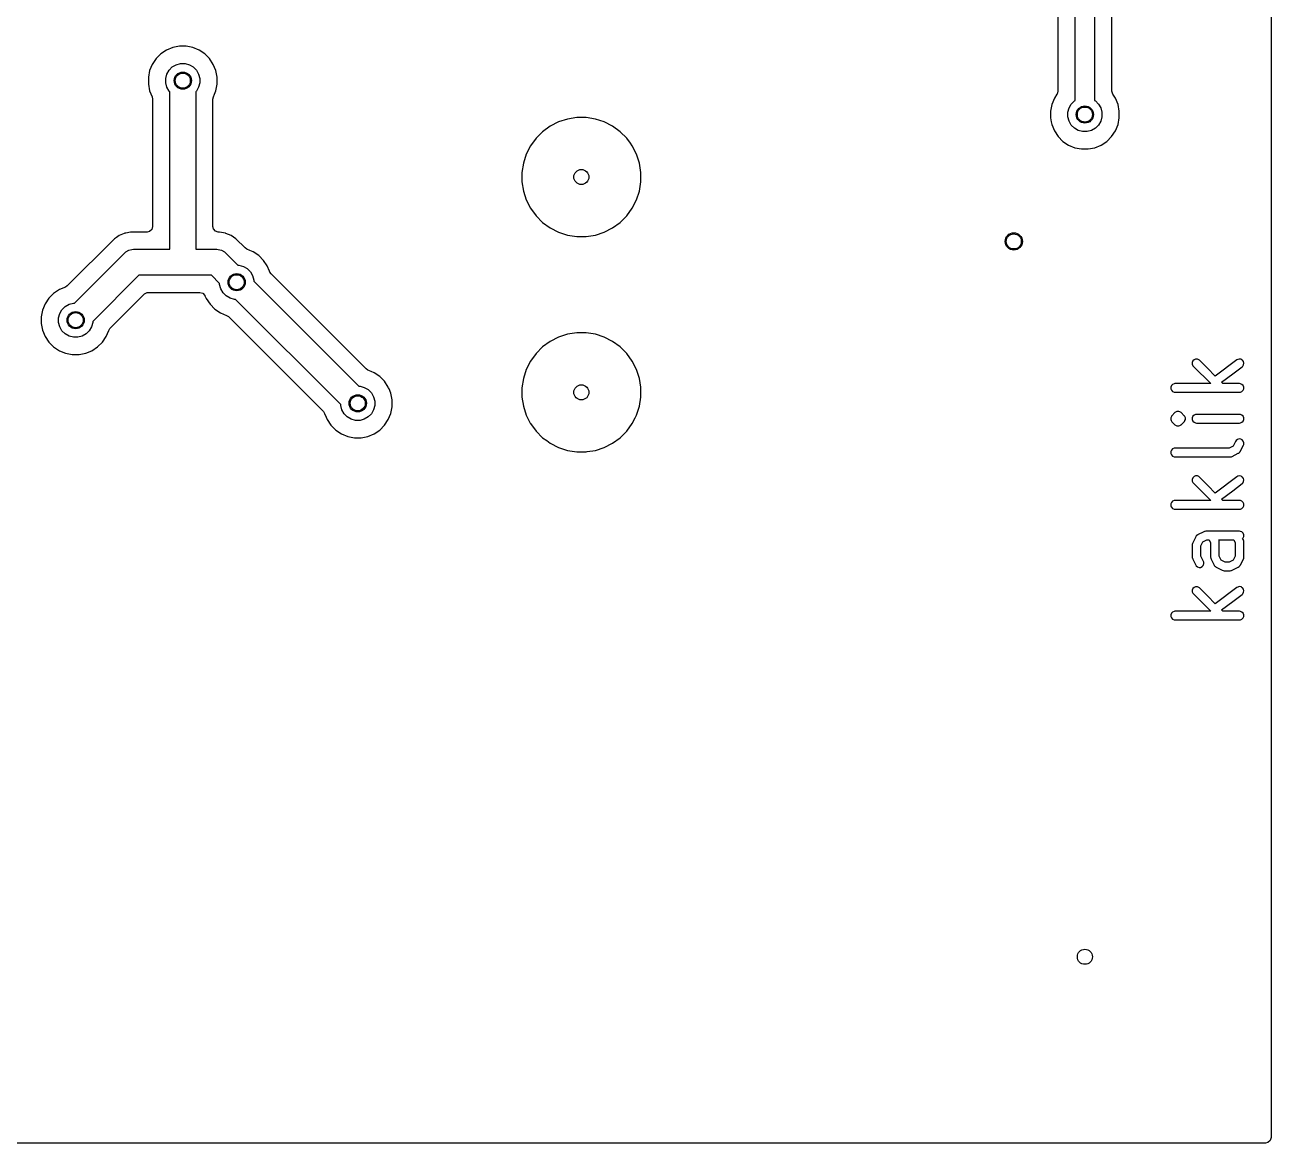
# Model space of a CAD drawing. Header units: inches. Extents: x 0.23 to 2.97, y 0.23 to 2.17.
# Drawn here: x 1.831 to 2.97, y 0.23 to 1.252 of the extents above; entities that cross this region are included whole.
import ezdxf

# ---------------------------------------------------------------- set-up
doc = ezdxf.new("R2010")
doc.units = ezdxf.units.IN
doc.header["$MEASUREMENT"] = 0
doc.layers.add('BLACK', color=250, linetype='CONTINUOUS')

msp = doc.modelspace()

# ---------------------------------------------------------------- linework, layer by layer
at = {"layer": 'BLACK', "linetype": 'CONTINUOUS'}
for p, q in [((2.9703, 2.1653), (2.9703, 0.2347)), ((2.7754, 1.6427), (2.7754, 1.1914)), ((2.7911, 1.1829), (2.7911, 1.5)), ((2.8089, 1.5), (2.8089, 1.1829)), ((2.8246, 1.1914), (2.8246, 1.3771)), ((1.9658, 1.2313), (1.9601, 1.2289)), ((1.9719, 1.2325), (1.9658, 1.2313)), ((1.9658, 1.2313), (1.9658, 1.2313)), ((1.9781, 1.2325), (1.9719, 1.2325)), ((1.9719, 1.2325), (1.9719, 1.2325)), ((1.9842, 1.2313), (1.9781, 1.2325)), ((1.9781, 1.2325), (1.9781, 1.2325)), ((1.9899, 1.2289), (1.9842, 1.2313)), ((1.9505, 1.2211), (1.9471, 1.2159)), ((1.9549, 1.2255), (1.9505, 1.2211)), ((1.9505, 1.2211), (1.9505, 1.2211)), ((1.9601, 1.2289), (1.9549, 1.2255)), ((1.9549, 1.2255), (1.9549, 1.2255)), ((1.9951, 1.2255), (1.9899, 1.2289)), ((1.9995, 1.2211), (1.9951, 1.2255)), ((2.0029, 1.2159), (1.9995, 1.2211)), ((1.9447, 1.2102), (1.9435, 1.2041)), ((1.9471, 1.2159), (1.9447, 1.2102)), ((1.9447, 1.2102), (1.9447, 1.2102)), ((1.9605, 1.207), (1.9625, 1.2106)), ((1.9625, 1.2106), (1.9654, 1.2135)), ((1.9654, 1.2135), (1.969, 1.2155)), ((1.969, 1.2155), (1.9729, 1.2166)), ((1.9729, 1.2166), (1.9771, 1.2166)), ((1.9771, 1.2166), (1.981, 1.2155)), ((1.981, 1.2155), (1.9846, 1.2135)), ((1.9846, 1.2135), (1.9875, 1.2106)), ((1.9875, 1.2106), (1.9895, 1.207)), ((2.0053, 1.2102), (2.0029, 1.2159)), ((2.0065, 1.2041), (2.0053, 1.2102)), ((1.9435, 1.2041), (1.9435, 1.1979)), ((1.9435, 1.1979), (1.9447, 1.1918)), ((1.9594, 1.2031), (1.9605, 1.207)), ((1.9594, 1.1989), (1.9594, 1.2031)), ((1.9605, 1.195), (1.9594, 1.1989)), ((1.9895, 1.207), (1.9906, 1.2031)), ((1.9906, 1.1989), (1.9895, 1.195)), ((1.9906, 1.2031), (1.9906, 1.1989)), ((2.0053, 1.1918), (2.0065, 1.1979)), ((2.0065, 1.1979), (2.0065, 1.2041)), ((1.9447, 1.1918), (1.9447, 1.1918)), ((1.9447, 1.1918), (1.947, 1.1861)), ((1.947, 1.1861), (1.9474, 1.1842)), ((1.9625, 1.1914), (1.9605, 1.195)), ((1.9632, 1.1907), (1.9625, 1.1914)), ((1.9632, 1.0468), (1.9632, 1.1907)), ((1.9875, 1.1914), (1.9868, 1.1907)), ((1.9868, 1.1907), (1.9868, 1.0468)), ((1.9895, 1.195), (1.9875, 1.1914)), ((2.0026, 1.1842), (2.003, 1.1861)), ((2.003, 1.1861), (2.004, 1.1887)), ((2.004, 1.1887), (2.0053, 1.1918)), ((2.7745, 1.1886), (2.7721, 1.1849)), ((2.7746, 1.1887), (2.7745, 1.1886)), ((2.7754, 1.1914), (2.7746, 1.1887)), ((2.8246, 1.1913), (2.8246, 1.1914)), ((2.8255, 1.1886), (2.8246, 1.1913)), ((2.8279, 1.1849), (2.8255, 1.1886)), ((1.9474, 1.1842), (1.9474, 1.0675)), ((2.0026, 1.1171), (2.0026, 1.1842)), ((2.7697, 1.1792), (2.7685, 1.1731)), ((2.7721, 1.1849), (2.7697, 1.1792)), ((2.7697, 1.1792), (2.7697, 1.1792)), ((2.7844, 1.1721), (2.7855, 1.176)), ((2.7855, 1.176), (2.7875, 1.1796)), ((2.7875, 1.1796), (2.7904, 1.1825)), ((2.7904, 1.1825), (2.7911, 1.1829)), ((2.8089, 1.1829), (2.8096, 1.1825)), ((2.8096, 1.1825), (2.8125, 1.1796)), ((2.8125, 1.1796), (2.8145, 1.176)), ((2.8145, 1.176), (2.8156, 1.1721)), ((2.8303, 1.1792), (2.8279, 1.1849)), ((2.8315, 1.1731), (2.8303, 1.1792)), ((2.3187, 1.1633), (2.311, 1.1594)), ((2.3268, 1.1659), (2.3187, 1.1633)), ((2.3187, 1.1633), (2.3187, 1.1633)), ((2.3353, 1.1672), (2.3268, 1.1659)), ((2.3268, 1.1659), (2.3268, 1.1659)), ((2.3268, 1.1659), (2.3268, 1.1659)), ((2.3438, 1.1672), (2.3353, 1.1672)), ((2.3523, 1.1659), (2.3438, 1.1672)), ((2.3604, 1.1633), (2.3523, 1.1659)), ((2.368, 1.1594), (2.3604, 1.1633)), ((2.7685, 1.1731), (2.7685, 1.1669)), ((2.7685, 1.1669), (2.7692, 1.1633)), ((2.7692, 1.1633), (2.7697, 1.1608)), ((2.7844, 1.1679), (2.7844, 1.1721)), ((2.7855, 1.164), (2.7844, 1.1679)), ((2.7875, 1.1604), (2.7855, 1.164)), ((2.8145, 1.164), (2.8125, 1.1604)), ((2.8156, 1.1679), (2.8145, 1.164)), ((2.8156, 1.1721), (2.8156, 1.1679)), ((2.8303, 1.1608), (2.8315, 1.1669)), ((2.8315, 1.1669), (2.8315, 1.1731)), ((2.3041, 1.1543), (2.2981, 1.1483)), ((2.311, 1.1594), (2.3041, 1.1543)), ((2.375, 1.1543), (2.368, 1.1594)), ((2.368, 1.1594), (2.368, 1.1594)), ((2.368, 1.1594), (2.368, 1.1594)), ((2.381, 1.1483), (2.375, 1.1543)), ((2.7697, 1.1608), (2.7721, 1.1551)), ((2.7721, 1.1551), (2.7755, 1.1499)), ((2.7904, 1.1575), (2.7875, 1.1604)), ((2.794, 1.1555), (2.7904, 1.1575)), ((2.7979, 1.1544), (2.794, 1.1555)), ((2.8021, 1.1544), (2.7979, 1.1544)), ((2.806, 1.1555), (2.8021, 1.1544)), ((2.8096, 1.1575), (2.806, 1.1555)), ((2.8125, 1.1604), (2.8096, 1.1575)), ((2.8245, 1.1499), (2.8279, 1.1551)), ((2.8279, 1.1551), (2.8303, 1.1608)), ((2.293, 1.1414), (2.2891, 1.1337)), ((2.2981, 1.1483), (2.293, 1.1414)), ((2.293, 1.1414), (2.293, 1.1414)), ((2.3843, 1.1437), (2.381, 1.1483)), ((2.3861, 1.1414), (2.3843, 1.1437)), ((2.3899, 1.1337), (2.3861, 1.1414)), ((2.7755, 1.1499), (2.7799, 1.1455)), ((2.7799, 1.1455), (2.7851, 1.1421)), ((2.7851, 1.1421), (2.7908, 1.1397)), ((2.7908, 1.1397), (2.7969, 1.1385)), ((2.8031, 1.1385), (2.8092, 1.1397)), ((2.8092, 1.1397), (2.8149, 1.1421)), ((2.8149, 1.1421), (2.8201, 1.1455)), ((2.8201, 1.1455), (2.8245, 1.1499)), ((2.2891, 1.1337), (2.2865, 1.1256)), ((2.3926, 1.1256), (2.3899, 1.1337)), ((2.7969, 1.1385), (2.7969, 1.1385)), ((2.7969, 1.1385), (2.8031, 1.1385)), ((2.8031, 1.1385), (2.8031, 1.1385)), ((2.0026, 1.0675), (2.0026, 1.1171)), ((2.2865, 1.1256), (2.2852, 1.1171)), ((2.2852, 1.1171), (2.2852, 1.1086)), ((2.3939, 1.1171), (2.3926, 1.1256)), ((2.3939, 1.1086), (2.3939, 1.1171)), ((2.2852, 1.1086), (2.2865, 1.1001)), ((2.3926, 1.1001), (2.3939, 1.1086)), ((2.2865, 1.1001), (2.2891, 1.092)), ((2.3899, 1.092), (2.3926, 1.1001)), ((2.2891, 1.092), (2.2929, 1.0845)), ((2.2929, 1.0845), (2.293, 1.0843)), ((2.293, 1.0843), (2.2981, 1.0774)), ((2.381, 1.0774), (2.3861, 1.0843)), ((2.3861, 1.0843), (2.3899, 1.092)), ((2.2981, 1.0774), (2.3041, 1.0714)), ((2.3041, 1.0714), (2.3041, 1.0714)), ((2.3041, 1.0714), (2.311, 1.0663)), ((2.368, 1.0663), (2.375, 1.0714)), ((2.375, 1.0714), (2.381, 1.0774)), ((1.9215, 1.0613), (1.9169, 1.0594)), ((1.922, 1.0615), (1.9215, 1.0613)), ((1.923, 1.0617), (1.922, 1.0615)), ((1.9273, 1.0626), (1.923, 1.0617)), ((1.923, 1.0617), (1.923, 1.0617)), ((1.9425, 1.0626), (1.9273, 1.0626)), ((1.9445, 1.063), (1.9425, 1.0626)), ((1.9466, 1.0649), (1.9445, 1.063)), ((1.9474, 1.0675), (1.9466, 1.0649)), ((2.003, 1.0655), (2.0026, 1.0675)), ((2.0049, 1.0634), (2.003, 1.0655)), ((2.0075, 1.0626), (2.0049, 1.0634)), ((2.0087, 1.0626), (2.0075, 1.0626)), ((2.014, 1.0615), (2.0087, 1.0626)), ((2.0087, 1.0626), (2.0087, 1.0626)), ((2.0087, 1.0626), (2.0087, 1.0626)), ((2.0145, 1.0613), (2.014, 1.0615)), ((2.014, 1.0615), (2.014, 1.0615)), ((2.0191, 1.0594), (2.0145, 1.0613)), ((2.311, 1.0663), (2.3187, 1.0624)), ((2.3187, 1.0624), (2.3268, 1.0598)), ((2.3523, 1.0598), (2.3604, 1.0624)), ((2.3604, 1.0624), (2.368, 1.0663)), ((1.9124, 1.0564), (1.8694, 1.0134)), ((1.9144, 1.0577), (1.9124, 1.0564)), ((1.9169, 1.0594), (1.9144, 1.0577)), ((1.9144, 1.0577), (1.9144, 1.0577)), ((2.0236, 1.0564), (2.0191, 1.0594)), ((2.032, 1.048), (2.0236, 1.0564)), ((2.0236, 1.0564), (2.0236, 1.0564)), ((2.3268, 1.0598), (2.3353, 1.0585)), ((2.3353, 1.0585), (2.3353, 1.0585)), ((2.3353, 1.0585), (2.3438, 1.0585)), ((2.3438, 1.0585), (2.3523, 1.0598)), ((2.3438, 1.0585), (2.3438, 1.0585)), ((1.8759, 0.9976), (1.9216, 1.0434)), ((1.9216, 1.0434), (1.9228, 1.0444)), ((1.9228, 1.0444), (1.9255, 1.0459)), ((1.9255, 1.0459), (1.9285, 1.0467)), ((1.9285, 1.0467), (1.93, 1.0468)), ((1.93, 1.0468), (1.9632, 1.0468)), ((1.9868, 1.0468), (2.006, 1.0468)), ((2.006, 1.0468), (2.0075, 1.0467)), ((2.0075, 1.0467), (2.0105, 1.0459)), ((2.0105, 1.0459), (2.0132, 1.0444)), ((2.0132, 1.0444), (2.0144, 1.0434)), ((2.0144, 1.0434), (2.0254, 1.0323)), ((2.0336, 1.0469), (2.032, 1.048)), ((2.0364, 1.0458), (2.0336, 1.0469)), ((2.0393, 1.0446), (2.0364, 1.0458)), ((2.0444, 1.0411), (2.0393, 1.0446)), ((2.0488, 1.0367), (2.0444, 1.0411)), ((2.0254, 1.0323), (2.0264, 1.0323)), ((2.0264, 1.0323), (2.0304, 1.0312)), ((2.0304, 1.0312), (2.0339, 1.0292)), ((2.0339, 1.0292), (2.0368, 1.0262)), ((2.0368, 1.0262), (2.0389, 1.0227)), ((2.0523, 1.0316), (2.0488, 1.0367)), ((2.0543, 1.0267), (2.0523, 1.0316)), ((2.0546, 1.0259), (2.0543, 1.0267)), ((2.0557, 1.0243), (2.0546, 1.0259)), ((1.9349, 1.0232), (1.8926, 0.9809)), ((2.0011, 1.0232), (1.9349, 1.0232)), ((2.0087, 1.0156), (2.0011, 1.0232)), ((2.0087, 1.0146), (2.0087, 1.0156)), ((2.0098, 1.0106), (2.0087, 1.0146)), ((2.0389, 1.0227), (2.04, 1.0187)), ((2.04, 1.0187), (2.04, 1.0177)), ((2.04, 1.0177), (2.1361, 0.9216)), ((2.1426, 0.9374), (2.0557, 1.0243)), ((1.8569, 1.0065), (1.8525, 1.0021)), ((1.8621, 1.0099), (1.8569, 1.0065)), ((1.8569, 1.0065), (1.8569, 1.0065)), ((1.8677, 1.0123), (1.8621, 1.0099)), ((1.8694, 1.0134), (1.8677, 1.0123)), ((1.9084, 0.9744), (1.94, 1.006)), ((1.94, 1.006), (1.9424, 1.0073)), ((1.9424, 1.0073), (1.9435, 1.0074)), ((1.9435, 1.0074), (1.9907, 1.0074)), ((1.9907, 1.0074), (1.9934, 1.0066)), ((1.9934, 1.0066), (1.9953, 1.0045)), ((1.9953, 1.0045), (1.9953, 1.0044)), ((1.9953, 1.0044), (1.9964, 1.0017)), ((2.0118, 1.0071), (2.0098, 1.0106)), ((2.0148, 1.0042), (2.0118, 1.0071)), ((2.0183, 1.0021), (2.0148, 1.0042)), ((1.8491, 0.9969), (1.8467, 0.9912)), ((1.8525, 1.0021), (1.8491, 0.9969)), ((1.8525, 1.0021), (1.8525, 1.0021)), ((1.8625, 0.988), (1.8645, 0.9916)), ((1.8645, 0.9916), (1.8674, 0.9945)), ((1.8674, 0.9945), (1.871, 0.9965)), ((1.871, 0.9965), (1.8749, 0.9976)), ((1.8749, 0.9976), (1.8759, 0.9976)), ((1.9964, 1.0017), (1.9999, 0.9966)), ((1.9999, 0.9966), (2.0043, 0.9922)), ((2.0043, 0.9922), (2.0094, 0.9887)), ((2.0223, 1.001), (2.0183, 1.0021)), ((2.0233, 1.001), (2.0223, 1.001)), ((2.1194, 0.9049), (2.0233, 1.001)), ((1.8467, 0.9912), (1.8455, 0.9851)), ((1.8455, 0.9851), (1.8455, 0.9789)), ((1.8455, 0.9851), (1.8455, 0.9851)), ((1.8467, 0.9912), (1.8467, 0.9912)), ((1.8614, 0.9841), (1.8625, 0.988)), ((1.8614, 0.9799), (1.8614, 0.9841)), ((1.8926, 0.9809), (1.8926, 0.9799)), ((2.0094, 0.9887), (2.0151, 0.9864)), ((2.0151, 0.9864), (2.0167, 0.9853)), ((2.0167, 0.9853), (2.1036, 0.8984)), ((1.8455, 0.9789), (1.8467, 0.9728)), ((1.8467, 0.9728), (1.8491, 0.9671)), ((1.8625, 0.976), (1.8614, 0.9799)), ((1.8645, 0.9724), (1.8625, 0.976)), ((1.8674, 0.9695), (1.8645, 0.9724)), ((1.871, 0.9675), (1.8674, 0.9695)), ((1.8866, 0.9695), (1.883, 0.9675)), ((1.8895, 0.9724), (1.8866, 0.9695)), ((1.8915, 0.976), (1.8895, 0.9724)), ((1.8926, 0.9799), (1.8915, 0.976)), ((1.9049, 0.9671), (1.9073, 0.9727)), ((1.9073, 0.9727), (1.9084, 0.9744)), ((2.3268, 0.9691), (2.3187, 0.9664)), ((2.3353, 0.9704), (2.3268, 0.9691)), ((2.3268, 0.9691), (2.3268, 0.9691)), ((2.3268, 0.9691), (2.3268, 0.9691)), ((2.3438, 0.9704), (2.3353, 0.9704)), ((2.3523, 0.9691), (2.3438, 0.9704)), ((2.3604, 0.9664), (2.3523, 0.9691)), ((1.8491, 0.9671), (1.8525, 0.9619)), ((1.8525, 0.9619), (1.8569, 0.9575)), ((1.8569, 0.9575), (1.8621, 0.9541)), ((1.8749, 0.9664), (1.871, 0.9675)), ((1.8791, 0.9664), (1.8749, 0.9664)), ((1.883, 0.9675), (1.8791, 0.9664)), ((1.8919, 0.9541), (1.8971, 0.9575)), ((1.8971, 0.9575), (1.9015, 0.9619)), ((1.9015, 0.9619), (1.9049, 0.9671)), ((2.3041, 0.9575), (2.2981, 0.9514)), ((2.311, 0.9625), (2.3041, 0.9575)), ((2.3187, 0.9664), (2.311, 0.9625)), ((2.3187, 0.9664), (2.3187, 0.9664)), ((2.368, 0.9625), (2.3604, 0.9664)), ((2.375, 0.9575), (2.368, 0.9625)), ((2.368, 0.9625), (2.368, 0.9625)), ((2.368, 0.9625), (2.368, 0.9625)), ((2.381, 0.9514), (2.375, 0.9575)), ((1.8621, 0.9541), (1.8678, 0.9517)), ((1.8678, 0.9517), (1.8739, 0.9505)), ((1.8739, 0.9505), (1.8739, 0.9505)), ((1.8739, 0.9505), (1.8801, 0.9505)), ((1.8801, 0.9505), (1.8862, 0.9517)), ((1.8801, 0.9505), (1.8801, 0.9505)), ((1.8862, 0.9517), (1.8919, 0.9541)), ((2.2981, 0.9514), (2.293, 0.9445)), ((2.3861, 0.9445), (2.381, 0.9514)), ((2.381, 0.9514), (2.381, 0.9514)), ((2.9013, 0.9464), (2.8999, 0.9458)), ((2.9029, 0.9464), (2.9013, 0.9464)), ((2.9043, 0.9458), (2.9029, 0.9464)), ((2.9398, 0.9461), (2.9391, 0.9457)), ((2.9412, 0.9465), (2.9398, 0.9461)), ((2.9428, 0.9463), (2.9412, 0.9465)), ((2.9437, 0.9457), (2.9428, 0.9463)), ((2.1443, 0.9363), (2.1426, 0.9374)), ((2.1474, 0.935), (2.1443, 0.9363)), ((2.1499, 0.9339), (2.1474, 0.935)), ((2.2891, 0.9369), (2.2865, 0.9288)), ((2.293, 0.9445), (2.2891, 0.9369)), ((2.2891, 0.9369), (2.2891, 0.9369)), ((2.3899, 0.9369), (2.3861, 0.9445)), ((2.3926, 0.9287), (2.3899, 0.9369)), ((2.8988, 0.9447), (2.8982, 0.9433)), ((2.8982, 0.9433), (2.8982, 0.9418)), ((2.8982, 0.9418), (2.8988, 0.9404)), ((2.8999, 0.9458), (2.8988, 0.9447)), ((2.8988, 0.9404), (2.8993, 0.9398)), ((2.8993, 0.9398), (2.9151, 0.924)), ((2.9049, 0.9453), (2.9043, 0.9458)), ((2.9109, 0.9393), (2.9049, 0.9453)), ((2.9122, 0.938), (2.9109, 0.9393)), ((2.9193, 0.9309), (2.9122, 0.938)), ((2.9391, 0.9457), (2.9193, 0.9309)), ((2.9352, 0.9329), (2.9438, 0.9394)), ((2.9441, 0.9455), (2.9437, 0.9457)), ((2.9438, 0.9394), (2.9444, 0.9399)), ((2.945, 0.9443), (2.9441, 0.9455)), ((2.9444, 0.9399), (2.9452, 0.9413)), ((2.9454, 0.9428), (2.945, 0.9443)), ((2.9452, 0.9413), (2.9454, 0.9428)), ((2.1551, 0.9305), (2.1499, 0.9339)), ((2.1595, 0.9261), (2.1551, 0.9305)), ((2.1629, 0.9209), (2.1595, 0.9261)), ((2.2865, 0.9287), (2.2852, 0.9203)), ((2.2865, 0.9288), (2.2865, 0.9287)), ((2.3938, 0.9208), (2.3926, 0.9287)), ((2.8802, 0.9233), (2.8791, 0.9223)), ((2.8816, 0.9239), (2.8802, 0.9233)), ((2.8824, 0.924), (2.8816, 0.9239)), ((2.9151, 0.924), (2.8824, 0.924)), ((2.925, 0.9253), (2.9352, 0.9329)), ((2.9262, 0.924), (2.925, 0.9253)), ((2.9382, 0.924), (2.9262, 0.924)), ((2.9352, 0.9329), (2.9352, 0.9329)), ((2.9415, 0.924), (2.9382, 0.924)), ((2.9422, 0.9239), (2.9415, 0.924)), ((2.9415, 0.924), (2.9415, 0.924)), ((2.9436, 0.9233), (2.9422, 0.9239)), ((2.9447, 0.9223), (2.9436, 0.9233)), ((2.1361, 0.9216), (2.1371, 0.9216)), ((2.1371, 0.9216), (2.141, 0.9205)), ((2.141, 0.9205), (2.1446, 0.9185)), ((2.1446, 0.9185), (2.1475, 0.9156)), ((2.1475, 0.9156), (2.1495, 0.912)), ((2.1495, 0.912), (2.1506, 0.9081)), ((2.1632, 0.9203), (2.1629, 0.9209)), ((2.1636, 0.9193), (2.1632, 0.9203)), ((2.1639, 0.9186), (2.1636, 0.9193)), ((2.1646, 0.9168), (2.1639, 0.9186)), ((2.1653, 0.9152), (2.1646, 0.9168)), ((2.1665, 0.9091), (2.1653, 0.9152)), ((2.2852, 0.9203), (2.2852, 0.9117)), ((2.3939, 0.9203), (2.3938, 0.9208)), ((2.3939, 0.9117), (2.3939, 0.9203)), ((2.8791, 0.9223), (2.8785, 0.9208)), ((2.8785, 0.9208), (2.8785, 0.9193)), ((2.8785, 0.9193), (2.8791, 0.9179)), ((2.8791, 0.9179), (2.8802, 0.9168)), ((2.8802, 0.9168), (2.8802, 0.9168)), ((2.8802, 0.9168), (2.8816, 0.9162)), ((2.8816, 0.9162), (2.8824, 0.9161)), ((2.8824, 0.9161), (2.8824, 0.9161)), ((2.8824, 0.9161), (2.9415, 0.9161)), ((2.9415, 0.9161), (2.9422, 0.9162)), ((2.9415, 0.9161), (2.9415, 0.9161)), ((2.9422, 0.9162), (2.9436, 0.9168)), ((2.9436, 0.9168), (2.9447, 0.9179)), ((2.9453, 0.9208), (2.9447, 0.9223)), ((2.9447, 0.9223), (2.9447, 0.9223)), ((2.9447, 0.9179), (2.9453, 0.9193)), ((2.9453, 0.9193), (2.9453, 0.9208)), ((2.1194, 0.9039), (2.1194, 0.9049)), ((2.1205, 0.9), (2.1194, 0.9039)), ((2.1506, 0.9039), (2.1495, 0.9)), ((2.1506, 0.9081), (2.1506, 0.9039)), ((2.1653, 0.8968), (2.1665, 0.9029)), ((2.1665, 0.9029), (2.1665, 0.9091)), ((2.2852, 0.9117), (2.2865, 0.9033)), ((2.2865, 0.9033), (2.2891, 0.8951)), ((2.3899, 0.8951), (2.3926, 0.9033)), ((2.3926, 0.9033), (2.3939, 0.9117)), ((2.1036, 0.8984), (2.1047, 0.8967)), ((2.1047, 0.8967), (2.1061, 0.8934)), ((2.1061, 0.8934), (2.1071, 0.8911)), ((2.1071, 0.8911), (2.1105, 0.8859)), ((2.1225, 0.8964), (2.1205, 0.9)), ((2.1254, 0.8935), (2.1225, 0.8964)), ((2.129, 0.8915), (2.1254, 0.8935)), ((2.1329, 0.8904), (2.129, 0.8915)), ((2.1371, 0.8904), (2.1329, 0.8904)), ((2.141, 0.8915), (2.1371, 0.8904)), ((2.1446, 0.8935), (2.141, 0.8915)), ((2.1475, 0.8964), (2.1446, 0.8935)), ((2.1495, 0.9), (2.1475, 0.8964)), ((2.1595, 0.8859), (2.1629, 0.8911)), ((2.1629, 0.8911), (2.1653, 0.8968)), ((2.2891, 0.8951), (2.2928, 0.888)), ((2.3861, 0.8875), (2.3887, 0.8927)), ((2.3887, 0.8927), (2.3899, 0.8951)), ((2.8791, 0.894), (2.8785, 0.8927)), ((2.8785, 0.8927), (2.8785, 0.8912)), ((2.8785, 0.8912), (2.8789, 0.8903)), ((2.8789, 0.8903), (2.8791, 0.8898)), ((2.8796, 0.8947), (2.8791, 0.8941)), ((2.8791, 0.8941), (2.8791, 0.8941)), ((2.8791, 0.8941), (2.8791, 0.894)), ((2.8791, 0.8898), (2.8796, 0.8892)), ((2.8824, 0.8975), (2.8796, 0.8947)), ((2.8796, 0.8892), (2.8824, 0.8863)), ((2.883, 0.898), (2.8824, 0.8975)), ((2.884, 0.8984), (2.883, 0.898)), ((2.883, 0.898), (2.883, 0.898)), ((2.8844, 0.8986), (2.884, 0.8984)), ((2.886, 0.8986), (2.8844, 0.8986)), ((2.8868, 0.8983), (2.886, 0.8986)), ((2.8874, 0.898), (2.8868, 0.8983)), ((2.888, 0.8975), (2.8874, 0.898)), ((2.8908, 0.8947), (2.888, 0.8975)), ((2.888, 0.8863), (2.8908, 0.8892)), ((2.8913, 0.8941), (2.8908, 0.8947)), ((2.8908, 0.8892), (2.8912, 0.8897)), ((2.8912, 0.8897), (2.8913, 0.8898)), ((2.8912, 0.8897), (2.8912, 0.8897)), ((2.8914, 0.894), (2.8913, 0.8941)), ((2.8913, 0.8898), (2.8915, 0.8902)), ((2.8919, 0.8927), (2.8914, 0.894)), ((2.8915, 0.8902), (2.8919, 0.8912)), ((2.8919, 0.8912), (2.8919, 0.8927)), ((2.8988, 0.8941), (2.8982, 0.8927)), ((2.8982, 0.8927), (2.8982, 0.8912)), ((2.8982, 0.8912), (2.8988, 0.8898)), ((2.8999, 0.8952), (2.8988, 0.8941)), ((2.8988, 0.8898), (2.8999, 0.8887)), ((2.9013, 0.8958), (2.8999, 0.8952)), ((2.9021, 0.8959), (2.9013, 0.8958)), ((2.9415, 0.8959), (2.9021, 0.8959)), ((2.9422, 0.8958), (2.9415, 0.8959)), ((2.9436, 0.8952), (2.9422, 0.8958)), ((2.9447, 0.8941), (2.9436, 0.8952)), ((2.9436, 0.8887), (2.9447, 0.8898)), ((2.9453, 0.8927), (2.9447, 0.8941)), ((2.9447, 0.8941), (2.9447, 0.8941)), ((2.9447, 0.8898), (2.9453, 0.8912)), ((2.9453, 0.8912), (2.9453, 0.8927)), ((2.1105, 0.8859), (2.1149, 0.8815)), ((2.1149, 0.8815), (2.1201, 0.8781)), ((2.1201, 0.8781), (2.1258, 0.8757)), ((2.1442, 0.8757), (2.1499, 0.8781)), ((2.1499, 0.8781), (2.1551, 0.8815)), ((2.1551, 0.8815), (2.1595, 0.8859)), ((2.2928, 0.888), (2.293, 0.8875)), ((2.293, 0.8875), (2.2981, 0.8806)), ((2.2981, 0.8806), (2.3041, 0.8745)), ((2.375, 0.8745), (2.381, 0.8806)), ((2.381, 0.8806), (2.3861, 0.8875)), ((2.8824, 0.8863), (2.883, 0.8859)), ((2.883, 0.8859), (2.884, 0.8854)), ((2.884, 0.8854), (2.8841, 0.8854)), ((2.8841, 0.8854), (2.8841, 0.8854)), ((2.8841, 0.8854), (2.8844, 0.8853)), ((2.8844, 0.8853), (2.8844, 0.8853)), ((2.8844, 0.8853), (2.8844, 0.8853)), ((2.8844, 0.8853), (2.886, 0.8853)), ((2.886, 0.8853), (2.8868, 0.8856)), ((2.886, 0.8853), (2.886, 0.8853)), ((2.8868, 0.8856), (2.8874, 0.8859)), ((2.8874, 0.8859), (2.8878, 0.8862)), ((2.8874, 0.8859), (2.8874, 0.8859)), ((2.8874, 0.8859), (2.8874, 0.8859)), ((2.8878, 0.8862), (2.888, 0.8863)), ((2.8878, 0.8862), (2.8878, 0.8862)), ((2.8999, 0.8887), (2.8999, 0.8887)), ((2.8999, 0.8887), (2.9013, 0.8881)), ((2.9013, 0.8881), (2.9021, 0.888)), ((2.9021, 0.888), (2.9021, 0.888)), ((2.9021, 0.888), (2.9415, 0.888)), ((2.9415, 0.888), (2.9422, 0.8881)), ((2.9415, 0.888), (2.9415, 0.888)), ((2.9422, 0.8881), (2.9436, 0.8887)), ((2.1258, 0.8757), (2.1319, 0.8745)), ((2.1319, 0.8745), (2.1319, 0.8745)), ((2.1319, 0.8745), (2.1381, 0.8745)), ((2.1381, 0.8745), (2.1442, 0.8757)), ((2.1381, 0.8745), (2.1381, 0.8745)), ((2.3041, 0.8745), (2.3078, 0.8719)), ((2.3078, 0.8719), (2.311, 0.8695)), ((2.311, 0.8695), (2.3187, 0.8656)), ((2.3604, 0.8656), (2.368, 0.8695)), ((2.368, 0.8695), (2.375, 0.8745)), ((2.9357, 0.8668), (2.9321, 0.8649)), ((2.9379, 0.8712), (2.9357, 0.8668)), ((2.9383, 0.8719), (2.9379, 0.8712)), ((2.9395, 0.8729), (2.9383, 0.8719)), ((2.941, 0.8734), (2.9395, 0.8729)), ((2.9425, 0.8732), (2.941, 0.8734)), ((2.9439, 0.8726), (2.9425, 0.8732)), ((2.943, 0.8638), (2.945, 0.8677)), ((2.9449, 0.8714), (2.9439, 0.8726)), ((2.9454, 0.8699), (2.9449, 0.8714)), ((2.9449, 0.8714), (2.9449, 0.8714)), ((2.9449, 0.8714), (2.9449, 0.8714)), ((2.945, 0.8677), (2.9453, 0.8684)), ((2.9453, 0.8684), (2.9454, 0.8699)), ((2.3187, 0.8656), (2.3268, 0.8629)), ((2.3268, 0.8629), (2.3353, 0.8616)), ((2.3353, 0.8616), (2.3353, 0.8616)), ((2.3353, 0.8616), (2.3438, 0.8616)), ((2.3438, 0.8616), (2.3449, 0.8618)), ((2.3438, 0.8616), (2.3438, 0.8616)), ((2.3449, 0.8618), (2.3523, 0.8629)), ((2.3523, 0.8629), (2.3604, 0.8656)), ((2.8791, 0.8632), (2.8785, 0.8618)), ((2.8785, 0.8618), (2.8785, 0.8602)), ((2.8785, 0.8602), (2.8791, 0.8588)), ((2.8802, 0.8643), (2.8791, 0.8632)), ((2.8791, 0.8588), (2.8802, 0.8577)), ((2.8816, 0.8649), (2.8802, 0.8643)), ((2.8802, 0.8577), (2.8802, 0.8577)), ((2.8802, 0.8577), (2.8816, 0.8571)), ((2.8824, 0.8649), (2.8816, 0.8649)), ((2.8816, 0.8571), (2.8824, 0.8571)), ((2.9321, 0.8649), (2.8824, 0.8649)), ((2.8824, 0.8571), (2.8824, 0.8571)), ((2.8824, 0.8571), (2.933, 0.8571)), ((2.933, 0.8571), (2.933, 0.8571)), ((2.933, 0.8571), (2.933, 0.8571)), ((2.933, 0.8571), (2.933, 0.8571)), ((2.933, 0.8571), (2.9332, 0.8571)), ((2.9332, 0.8571), (2.9334, 0.8571)), ((2.9334, 0.8571), (2.9338, 0.8571)), ((2.9338, 0.8571), (2.9339, 0.8572)), ((2.9338, 0.8571), (2.9338, 0.8571)), ((2.9338, 0.8571), (2.9338, 0.8571)), ((2.9339, 0.8572), (2.9341, 0.8572)), ((2.9341, 0.8572), (2.9348, 0.8575)), ((2.9341, 0.8572), (2.9341, 0.8572)), ((2.9341, 0.8572), (2.9341, 0.8572)), ((2.9348, 0.8575), (2.9403, 0.8603)), ((2.9403, 0.8603), (2.9403, 0.8603)), ((2.9403, 0.8603), (2.9404, 0.8603)), ((2.9404, 0.8603), (2.9405, 0.8604)), ((2.9405, 0.8604), (2.9406, 0.8604)), ((2.9406, 0.8604), (2.9407, 0.8605)), ((2.9407, 0.8605), (2.941, 0.8607)), ((2.941, 0.8607), (2.941, 0.8607)), ((2.941, 0.8607), (2.9411, 0.8607)), ((2.9411, 0.8608), (2.9414, 0.8611)), ((2.9411, 0.8607), (2.9411, 0.8608)), ((2.9414, 0.8611), (2.9416, 0.8613)), ((2.9416, 0.8613), (2.9418, 0.8614)), ((2.9416, 0.8613), (2.9416, 0.8613)), ((2.9418, 0.8615), (2.942, 0.8618)), ((2.9418, 0.8614), (2.9418, 0.8615)), ((2.9418, 0.8615), (2.9418, 0.8615)), ((2.942, 0.8618), (2.9421, 0.8619)), ((2.9421, 0.8619), (2.9422, 0.8621)), ((2.9421, 0.8619), (2.9421, 0.8619)), ((2.9422, 0.8621), (2.943, 0.8638)), ((2.8988, 0.8379), (2.8982, 0.8365)), ((2.8982, 0.8365), (2.8982, 0.8349)), ((2.8982, 0.8349), (2.8988, 0.8335)), ((2.8999, 0.839), (2.8988, 0.8379)), ((2.8988, 0.8335), (2.8993, 0.8329)), ((2.8993, 0.8329), (2.9151, 0.8171)), ((2.9013, 0.8396), (2.8999, 0.839)), ((2.9029, 0.8396), (2.9013, 0.8396)), ((2.9043, 0.839), (2.9029, 0.8396)), ((2.9049, 0.8385), (2.9043, 0.839)), ((2.9119, 0.8314), (2.9049, 0.8385)), ((2.9391, 0.8389), (2.9193, 0.824)), ((2.9352, 0.8261), (2.9438, 0.8326)), ((2.9398, 0.8393), (2.9391, 0.8389)), ((2.9412, 0.8396), (2.9398, 0.8393)), ((2.9428, 0.8394), (2.9412, 0.8396)), ((2.9437, 0.8389), (2.9428, 0.8394)), ((2.9441, 0.8386), (2.9437, 0.8389)), ((2.9438, 0.8326), (2.9444, 0.8331)), ((2.945, 0.8374), (2.9441, 0.8386)), ((2.9444, 0.8331), (2.9452, 0.8344)), ((2.9454, 0.8359), (2.945, 0.8374)), ((2.9452, 0.8344), (2.9454, 0.8359)), ((2.9129, 0.8305), (2.9119, 0.8314)), ((2.9193, 0.824), (2.9129, 0.8305)), ((2.925, 0.8184), (2.9352, 0.8261)), ((2.9352, 0.8261), (2.9352, 0.8261)), ((2.8791, 0.8154), (2.8785, 0.814)), ((2.8785, 0.814), (2.8785, 0.8124)), ((2.8785, 0.8124), (2.879, 0.8113)), ((2.879, 0.8113), (2.8791, 0.811)), ((2.8802, 0.8165), (2.8791, 0.8154)), ((2.8791, 0.811), (2.8802, 0.8099)), ((2.8816, 0.8171), (2.8802, 0.8165)), ((2.8802, 0.8099), (2.8802, 0.8099)), ((2.8802, 0.8099), (2.8816, 0.8093)), ((2.8824, 0.8171), (2.8816, 0.8171)), ((2.8816, 0.8093), (2.8824, 0.8093)), ((2.9151, 0.8171), (2.8824, 0.8171)), ((2.8824, 0.8093), (2.8824, 0.8093)), ((2.8824, 0.8093), (2.9415, 0.8093)), ((2.9262, 0.8171), (2.925, 0.8184)), ((2.9382, 0.8171), (2.9262, 0.8171)), ((2.9415, 0.8171), (2.9382, 0.8171)), ((2.9422, 0.8171), (2.9415, 0.8171)), ((2.9415, 0.8171), (2.9415, 0.8171)), ((2.9415, 0.8093), (2.9415, 0.8093)), ((2.9415, 0.8093), (2.9422, 0.8093)), ((2.9436, 0.8165), (2.9422, 0.8171)), ((2.9422, 0.8093), (2.9436, 0.8099)), ((2.9447, 0.8154), (2.9436, 0.8165)), ((2.9436, 0.8099), (2.9447, 0.811)), ((2.9453, 0.814), (2.9447, 0.8154)), ((2.9447, 0.8154), (2.9447, 0.8154)), ((2.9447, 0.811), (2.9453, 0.8124)), ((2.9453, 0.8124), (2.9453, 0.814)), ((2.9088, 0.7886), (2.9031, 0.7858)), ((2.9095, 0.7889), (2.9088, 0.7886)), ((2.9096, 0.7889), (2.9095, 0.7889)), ((2.9098, 0.7889), (2.9096, 0.7889)), ((2.9105, 0.789), (2.9098, 0.7889)), ((2.9415, 0.789), (2.9105, 0.789)), ((2.9422, 0.7889), (2.9415, 0.789)), ((2.9436, 0.7884), (2.9422, 0.7889)), ((2.9447, 0.7873), (2.9436, 0.7884)), ((2.9453, 0.7859), (2.9447, 0.7873)), ((2.8982, 0.7774), (2.8981, 0.7766)), ((2.8981, 0.7766), (2.8981, 0.7654)), ((2.8983, 0.7775), (2.8982, 0.7774)), ((2.8986, 0.7784), (2.8983, 0.7777)), ((2.8983, 0.7777), (2.8983, 0.7775)), ((2.9014, 0.784), (2.8986, 0.7784)), ((2.9015, 0.7842), (2.9014, 0.784)), ((2.9018, 0.7847), (2.9015, 0.7843)), ((2.9015, 0.7843), (2.9015, 0.7842)), ((2.9015, 0.7842), (2.9015, 0.7842)), ((2.9022, 0.785), (2.9018, 0.7847)), ((2.9025, 0.7854), (2.9022, 0.785)), ((2.9029, 0.7856), (2.9025, 0.7854)), ((2.903, 0.7857), (2.9029, 0.7857)), ((2.9029, 0.7857), (2.9029, 0.7856)), ((2.9031, 0.7858), (2.903, 0.7857)), ((2.906, 0.7757), (2.9078, 0.7793)), ((2.906, 0.7663), (2.906, 0.7757)), ((2.9078, 0.7793), (2.9114, 0.7811)), ((2.9114, 0.7811), (2.9137, 0.7811)), ((2.9137, 0.7811), (2.915, 0.7785)), ((2.915, 0.7785), (2.915, 0.7654)), ((2.9228, 0.7805), (2.9225, 0.7811)), ((2.9225, 0.7811), (2.9362, 0.7811)), ((2.9228, 0.7804), (2.9228, 0.7805)), ((2.9228, 0.7802), (2.9228, 0.7804)), ((2.9229, 0.7795), (2.9228, 0.7802)), ((2.9229, 0.7663), (2.9229, 0.7795)), ((2.9362, 0.7811), (2.9375, 0.7785)), ((2.9375, 0.7785), (2.9375, 0.7663)), ((2.9443, 0.7825), (2.9447, 0.7829)), ((2.945, 0.7812), (2.9443, 0.7825)), ((2.9447, 0.7829), (2.9453, 0.7843)), ((2.9452, 0.7806), (2.945, 0.7812)), ((2.9453, 0.7805), (2.9452, 0.7806)), ((2.9453, 0.7843), (2.9453, 0.7859)), ((2.9453, 0.7804), (2.9453, 0.7805)), ((2.9453, 0.7805), (2.9453, 0.7805)), ((2.9453, 0.7802), (2.9453, 0.7804)), ((2.9454, 0.7795), (2.9453, 0.7802)), ((2.9454, 0.7654), (2.9454, 0.7795)), ((2.8981, 0.7654), (2.8982, 0.7646)), ((2.8982, 0.7646), (2.8983, 0.7645)), ((2.8983, 0.7645), (2.8983, 0.7644)), ((2.8983, 0.7644), (2.8983, 0.7644)), ((2.8983, 0.7644), (2.8986, 0.7636)), ((2.8986, 0.7636), (2.9014, 0.758)), ((2.9084, 0.7615), (2.906, 0.7663)), ((2.915, 0.7654), (2.9151, 0.7646)), ((2.9151, 0.7646), (2.9151, 0.7645)), ((2.9151, 0.7645), (2.9152, 0.7644)), ((2.9152, 0.7644), (2.9154, 0.7636)), ((2.9154, 0.7636), (2.9182, 0.758)), ((2.9247, 0.7627), (2.9229, 0.7663)), ((2.9375, 0.7663), (2.9357, 0.7627)), ((2.9423, 0.7584), (2.945, 0.7636)), ((2.945, 0.7636), (2.9453, 0.7644)), ((2.9453, 0.7646), (2.9454, 0.7654)), ((2.9453, 0.7645), (2.9453, 0.7646)), ((2.9453, 0.7644), (2.9453, 0.7645)), ((2.9453, 0.7644), (2.9453, 0.7644)), ((2.9453, 0.7644), (2.9453, 0.7644)), ((2.9014, 0.758), (2.9018, 0.7574)), ((2.9018, 0.7574), (2.9029, 0.7564)), ((2.9029, 0.7564), (2.9029, 0.7564)), ((2.9029, 0.7564), (2.9044, 0.7559)), ((2.9044, 0.7559), (2.9059, 0.756)), ((2.9059, 0.756), (2.9073, 0.7567)), ((2.9073, 0.7567), (2.9083, 0.7578)), ((2.9083, 0.7578), (2.9085, 0.7585)), ((2.9087, 0.7608), (2.9084, 0.7615)), ((2.9085, 0.7585), (2.9088, 0.7593)), ((2.9085, 0.7585), (2.9085, 0.7585)), ((2.9088, 0.7593), (2.9087, 0.7608)), ((2.9182, 0.758), (2.9183, 0.7579)), ((2.9183, 0.7579), (2.9183, 0.7578)), ((2.9183, 0.7578), (2.9184, 0.7577)), ((2.9184, 0.7577), (2.9187, 0.7574)), ((2.9187, 0.7574), (2.919, 0.757)), ((2.919, 0.757), (2.9194, 0.7567)), ((2.9194, 0.7567), (2.9197, 0.7564)), ((2.9197, 0.7564), (2.9198, 0.7564)), ((2.9198, 0.7564), (2.9198, 0.7564)), ((2.9198, 0.7564), (2.9198, 0.7564)), ((2.9198, 0.7564), (2.9199, 0.7563)), ((2.9199, 0.7563), (2.92, 0.7563)), ((2.92, 0.7563), (2.9201, 0.7562)), ((2.9201, 0.7562), (2.9201, 0.7562)), ((2.9201, 0.7562), (2.9256, 0.7534)), ((2.9283, 0.7609), (2.9247, 0.7627)), ((2.9256, 0.7534), (2.9264, 0.7532)), ((2.9264, 0.7532), (2.9264, 0.7532)), ((2.9264, 0.7532), (2.9264, 0.7532)), ((2.9264, 0.7532), (2.9265, 0.7532)), ((2.9265, 0.7532), (2.9266, 0.7531)), ((2.9266, 0.7531), (2.9274, 0.753)), ((2.9274, 0.753), (2.9274, 0.753)), ((2.9274, 0.753), (2.9274, 0.753)), ((2.9274, 0.753), (2.9274, 0.753)), ((2.9274, 0.753), (2.933, 0.753)), ((2.9321, 0.7609), (2.9283, 0.7609)), ((2.9357, 0.7627), (2.9321, 0.7609)), ((2.933, 0.753), (2.9338, 0.7531)), ((2.933, 0.753), (2.933, 0.753)), ((2.933, 0.753), (2.933, 0.753)), ((2.933, 0.753), (2.933, 0.753)), ((2.9338, 0.7531), (2.9339, 0.7532)), ((2.9338, 0.7531), (2.9338, 0.7531)), ((2.9338, 0.7531), (2.9338, 0.7531)), ((2.9338, 0.7531), (2.9338, 0.7531)), ((2.9339, 0.7532), (2.9341, 0.7532)), ((2.9341, 0.7532), (2.9348, 0.7534)), ((2.9341, 0.7532), (2.9341, 0.7532)), ((2.9341, 0.7532), (2.9341, 0.7532)), ((2.9348, 0.7534), (2.9403, 0.7562)), ((2.9403, 0.7562), (2.9404, 0.7563)), ((2.9404, 0.7563), (2.9405, 0.7563)), ((2.9405, 0.7563), (2.9406, 0.7564)), ((2.9406, 0.7564), (2.9407, 0.7564)), ((2.9407, 0.7564), (2.941, 0.7566)), ((2.941, 0.7566), (2.9411, 0.7567)), ((2.941, 0.7566), (2.941, 0.7566)), ((2.9411, 0.7568), (2.9414, 0.757)), ((2.9411, 0.7567), (2.9411, 0.7568)), ((2.9414, 0.757), (2.9416, 0.7573)), ((2.9416, 0.7573), (2.9418, 0.7574)), ((2.9416, 0.7573), (2.9416, 0.7573)), ((2.9418, 0.7574), (2.942, 0.7577)), ((2.9418, 0.7574), (2.9418, 0.7574)), ((2.9418, 0.7574), (2.9418, 0.7574)), ((2.942, 0.7577), (2.9421, 0.7578)), ((2.9421, 0.7579), (2.9422, 0.758)), ((2.9421, 0.7578), (2.9421, 0.7579)), ((2.9422, 0.758), (2.9423, 0.7584)), ((2.8988, 0.7367), (2.8982, 0.7352)), ((2.8982, 0.7352), (2.8982, 0.7337)), ((2.8982, 0.7337), (2.8988, 0.7323)), ((2.8999, 0.7377), (2.8988, 0.7367)), ((2.8988, 0.7323), (2.8993, 0.7317)), ((2.8993, 0.7317), (2.9151, 0.7159)), ((2.9013, 0.7383), (2.8999, 0.7377)), ((2.9029, 0.7383), (2.9013, 0.7383)), ((2.9043, 0.7377), (2.9029, 0.7383)), ((2.9049, 0.7372), (2.9043, 0.7377)), ((2.9113, 0.7309), (2.9049, 0.7372)), ((2.9122, 0.7299), (2.9113, 0.7309)), ((2.9193, 0.7228), (2.9122, 0.7299)), ((2.9391, 0.7376), (2.9193, 0.7228)), ((2.9352, 0.7248), (2.9438, 0.7313)), ((2.9398, 0.738), (2.9391, 0.7376)), ((2.9412, 0.7384), (2.9398, 0.738)), ((2.9428, 0.7382), (2.9412, 0.7384)), ((2.9435, 0.7378), (2.9428, 0.7382)), ((2.9437, 0.7376), (2.9435, 0.7378)), ((2.9441, 0.7374), (2.9437, 0.7376)), ((2.9438, 0.7313), (2.9444, 0.7318)), ((2.945, 0.7362), (2.9441, 0.7374)), ((2.9444, 0.7318), (2.9452, 0.7332)), ((2.9454, 0.7347), (2.945, 0.7362)), ((2.9452, 0.7332), (2.9454, 0.7347)), ((2.925, 0.7172), (2.9352, 0.7248)), ((2.9352, 0.7248), (2.9352, 0.7248)), ((2.8791, 0.7142), (2.8785, 0.7127)), ((2.8785, 0.7127), (2.8785, 0.7112)), ((2.8785, 0.7112), (2.8791, 0.7098)), ((2.8802, 0.7152), (2.8791, 0.7142)), ((2.8791, 0.7098), (2.8802, 0.7087)), ((2.8816, 0.7158), (2.8802, 0.7152)), ((2.8802, 0.7087), (2.8802, 0.7087)), ((2.8802, 0.7087), (2.8816, 0.7081)), ((2.8824, 0.7159), (2.8816, 0.7158)), ((2.8816, 0.7081), (2.8824, 0.708)), ((2.9151, 0.7159), (2.8824, 0.7159)), ((2.8824, 0.708), (2.8824, 0.708)), ((2.8824, 0.708), (2.9415, 0.708)), ((2.9262, 0.7159), (2.925, 0.7172)), ((2.9382, 0.7159), (2.9262, 0.7159)), ((2.9415, 0.7159), (2.9382, 0.7159)), ((2.9422, 0.7158), (2.9415, 0.7159)), ((2.9415, 0.7159), (2.9415, 0.7159)), ((2.9415, 0.708), (2.9422, 0.7081)), ((2.9415, 0.708), (2.9415, 0.708)), ((2.9436, 0.7152), (2.9422, 0.7158)), ((2.9422, 0.7081), (2.9436, 0.7087)), ((2.9447, 0.7142), (2.9436, 0.7152)), ((2.9436, 0.7087), (2.9447, 0.7098)), ((2.9453, 0.7127), (2.9447, 0.7142)), ((2.9447, 0.7142), (2.9447, 0.7142)), ((2.9447, 0.7098), (2.9453, 0.7112)), ((2.9453, 0.7112), (2.9453, 0.7127)), ((2.9653, 0.2297), (0.2347, 0.2297)), ((2.9674, 0.2302), (2.9653, 0.2297)), ((2.9695, 0.232), (2.9674, 0.2302)), ((2.9703, 0.2347), (2.9695, 0.232))]:
    msp.add_line(p, q, dxfattribs=at)
at = {"layer": 'BLACK'}
for centre, radius in [((1.975, 1.201), 0.00787), ((2.8, 1.17), 0.00787), ((2.3395, 1.1129), 0.00689), ((2.735, 1.054), 0.00787), ((2.0243, 1.0167), 0.00787), ((1.877, 0.982), 0.00787), ((2.135, 0.906), 0.00787), ((2.3395, 0.916), 0.00689), ((2.8, 0.4), 0.00689)]:
    msp.add_circle(centre, radius, dxfattribs=at)
at = {"layer": 'WHITE'}
for centre in [(1.975, 1.201), (2.8, 1.17), (2.3395, 1.1129), (2.735, 1.054), (2.0243, 1.0167), (1.877, 0.982), (2.135, 0.906), (2.3395, 0.916), (2.8, 0.4)]:
    msp.add_circle(centre, 0.00689, dxfattribs=at)

doc.saveas('drawing.dxf')
